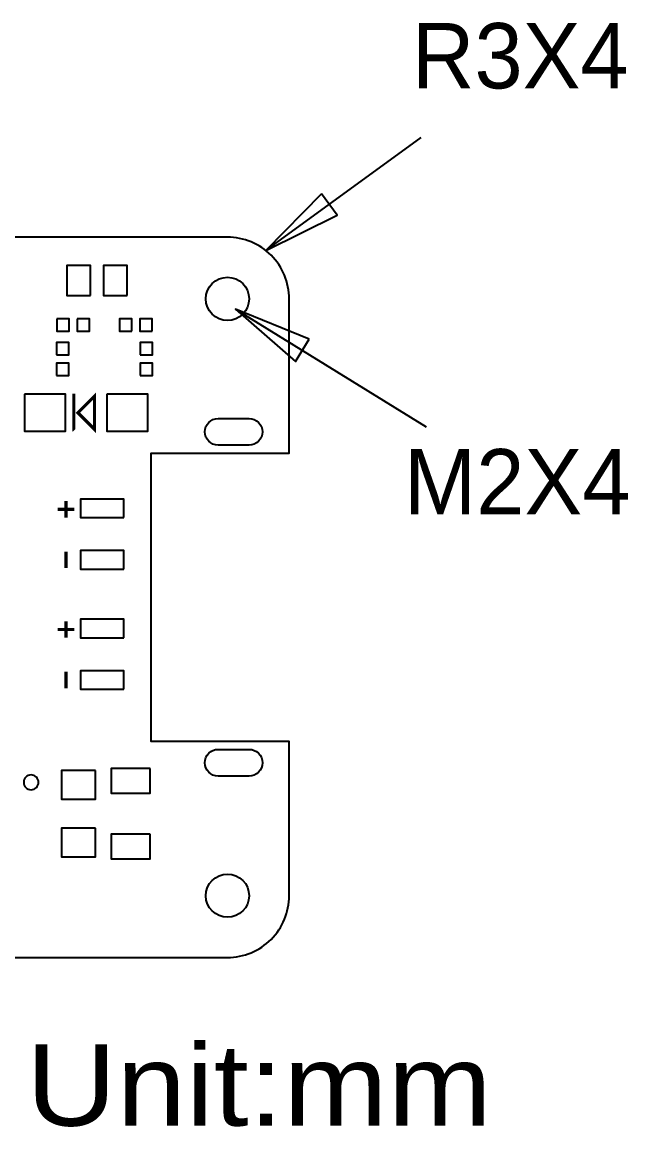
# Model space of a CAD drawing. Extents: x -25 to 108, y -8 to 51.
# Drawn here: x 78.5 to 108, y -8.2 to 45.4 of the extents above; entities that cross this region are included whole.
import ezdxf

# ---------------------------------------------------------------- set-up
doc = ezdxf.new("R2010")
doc.units = 0
for name, color, linetype in [('BG_ASSEMBLY_NOTES', 71, 'CONTINUOUS'), ('BG_OUTLINE', 1, 'CONTINUOUS'), ('BG_SILKBOTTOM20240221', 40, 'CONTINUOUS'), ('PIN_BOTTOM', 202, 'CONTINUOUS')]:
    doc.layers.add(name, color=color, linetype=linetype)

msp = doc.modelspace()

# ---------------------------------------------------------------- linework, layer by layer
at = {"layer": 'BG_ASSEMBLY_NOTES'}
for points in [[(90.379804, 34.344102), (97.931224, 39.84625)], [(93.085158, 37.101018), (90.379804, 34.344102), (93.832934, 36.074604), (93.085158, 37.101018)], [(88.9, 31.496), (98.171, 25.781)], [(92.476574, 30.037278), (88.9, 31.496), (91.810078, 28.956254), (92.476574, 30.037278)]]:
    msp.add_lwpolyline(points, dxfattribs=at)
at = {"layer": 'BG_OUTLINE'}
msp.add_lwpolyline([(0.007874, 2.999994, 0.414214), (3.007868, 0), (88.507824, 0, 0.414214), (91.507818, 2.999994), (91.507818, 10.500106), (84.807806, 10.500106), (84.807806, 24.500078), (91.507818, 24.500078), (91.507818, 31.999936, 0.414214), (88.507824, 34.99993), (3.007868, 34.99993, 0.414214), (0.007874, 31.999936), (0.007874, 3.999992)], format="xyb", close=True, dxfattribs=at)
at = {"layer": 'BG_SILKBOTTOM20240221', "const_width": 0.1524}
for points in [[(81.04505, 27.386534), (81.04505, 25.60955), (81.0514, 25.6032)], [(82.045048, 27.266138), (81.244948, 26.466038), (82.045048, 25.665938), (82.045048, 27.266138)], [(80.663034, 22.173946), (80.663034, 21.3741)], [(80.262984, 21.773896), (81.063084, 21.773896)], [(80.663034, 19.724116), (80.663034, 18.924016)], [(80.663034, 16.331946), (80.663034, 15.5321)], [(80.262984, 15.931896), (81.063084, 15.931896)], [(80.663034, 13.882116), (80.663034, 13.082016)]]:
    msp.add_lwpolyline(points, dxfattribs=at)
at = {"layer": 'BG_SILKBOTTOM20240221'}
msp.add_lwpolyline([(79.329534, 8.509, 1), (78.607666, 8.509, 1)], format="xyb", close=True, dxfattribs=at)
at = {"layer": 'PIN_BOTTOM'}
for points in [[(81.85912, 32.157924), (81.85912, 33.627822), (80.699102, 33.627822), (80.699102, 32.157924)], [(83.639152, 32.157924), (83.639152, 33.627822), (82.479134, 33.627822), (82.479134, 32.157924)], [(80.210406, 31.03372), (80.210406, 30.43428), (80.809846, 30.43428), (80.809846, 31.03372)], [(81.21015, 31.03372), (81.21015, 30.43428), (81.80959, 30.43428), (81.80959, 31.03372)], [(83.857846, 30.43428), (83.857846, 31.03372), (83.258406, 31.03372), (83.258406, 30.43428)], [(84.85759, 30.43428), (84.85759, 31.03372), (84.25815, 31.03372), (84.25815, 30.43428)], [(80.202278, 29.283152), (80.801718, 29.283152), (80.801718, 29.882592), (80.202278, 29.882592)], [(84.266278, 29.283152), (84.865718, 29.283152), (84.865718, 29.882592), (84.266278, 29.882592)], [(80.202278, 28.283408), (80.801718, 28.283408), (80.801718, 28.882848), (80.202278, 28.882848)], [(84.266278, 28.283408), (84.865718, 28.283408), (84.865718, 28.882848), (84.266278, 28.882848)], [(78.645004, 27.366087), (78.645004, 25.565989), (80.645, 25.565989), (80.645, 27.366087)], [(82.644996, 27.366087), (82.644996, 25.565989), (84.644992, 25.565989), (84.644992, 27.366087)], [(83.470496, 21.373846), (83.470496, 22.273768), (81.370424, 22.273768), (81.370424, 21.373846)], [(83.470496, 18.873978), (83.470496, 19.7739), (81.370424, 19.7739), (81.370424, 18.873978)], [(83.470496, 15.531846), (83.470496, 16.431768), (81.370424, 16.431768), (81.370424, 15.531846)], [(83.470496, 13.031978), (83.470496, 13.9319), (81.370424, 13.9319), (81.370424, 13.031978)], [(84.753958, 9.184894), (82.854038, 9.184894), (82.854038, 7.984998), (84.753958, 7.984998)], [(82.089498, 9.0805), (80.438498, 9.0805), (80.438498, 7.6835), (82.089498, 7.6835)], [(82.089498, 6.2865), (80.438498, 6.2865), (80.438498, 4.8895), (82.089498, 4.8895)], [(84.753958, 5.985002), (82.854038, 5.985002), (82.854038, 4.785106), (84.753958, 4.785106)]]:
    msp.add_lwpolyline(points, close=True, dxfattribs=at)
for points in [[(88.057736, 26.190194), (89.55786, 26.190194, -1), (89.55786, 24.890222), (88.057736, 24.890222, -1)], [(88.057736, 10.109962), (89.55786, 10.109962, -1), (89.55786, 8.80999), (88.057736, 8.80999, -1)]]:
    msp.add_lwpolyline(points, format="xyb", close=True, dxfattribs=at)
for centre in [(88.507824, 31.999936), (88.507824, 2.999994)]:
    msp.add_circle(centre, 1.050036, dxfattribs=at)

# ---------------------------------------------------------------- texts
at = {"layer": 'BG_ASSEMBLY_NOTES'}
for s, height, width, p in [('R3X4', 3.175, 0.992, (97.4725, 42.2275)), ('M2X4', 3.175, 0.992, (97.0915, 21.5265)), ('Unit:mm', 3.9624, 1.147436, (78.7273, -8.1788))]:
    msp.add_text(s, height=height, dxfattribs=dict(at, width=width)).set_placement(p)

doc.saveas('drawing.dxf')
